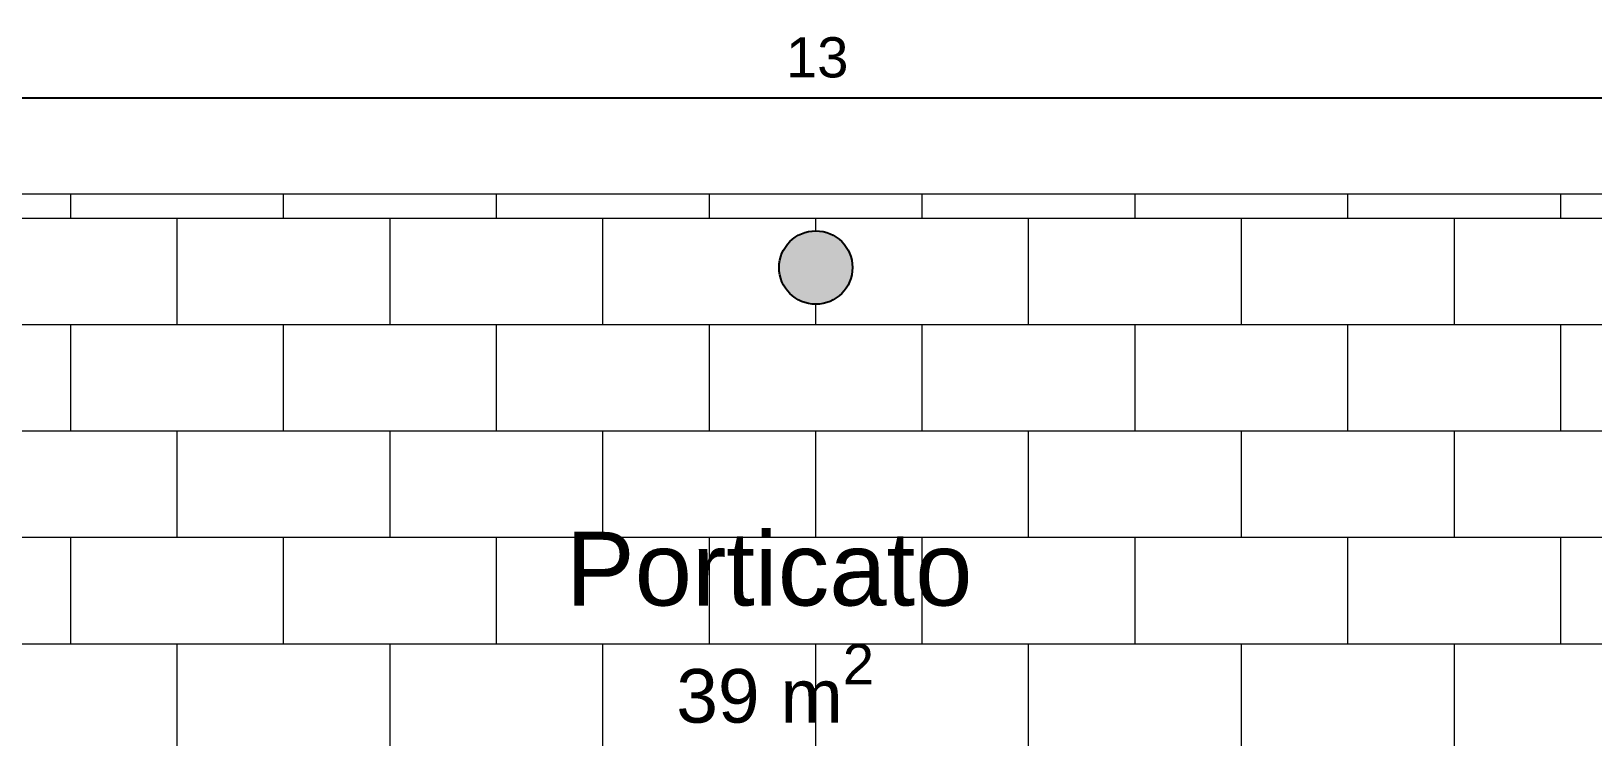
# Model space of a CAD drawing. Header units: millimetres. Extents: x 2491 to 2548.8, y 1338.3 to 1412.1.
# Drawn here: x 2517.858 to 2522.516, y 1403.152 to 1405.257 of the extents above; entities that cross this region are included whole.
import ezdxf

# ---------------------------------------------------------------- set-up
doc = ezdxf.new("R2010")
doc.units = ezdxf.units.MM
doc.header["$PDMODE"] = 35
for name, color, linetype, lineweight in [('MURATURA sezioni - section wall', 7, 'Continuous', 40), ('MURATURE tratteggi - wall hatch', 252, 'Continuous', 18), ('PAVIMENTAZIONE - flooring', 250, 'Continuous', 5), ('PROIEZIONI - projections', 145, 'Continuous', 13)]:
    doc.layers.add(name, color=color, linetype=linetype, lineweight=lineweight)
for name, color, linetype in [('QUOTE - dimension', 251, 'Continuous'), ('TESTO superfici - surface txt', 2, 'Continuous'), ('TXT AMBIENTI', 252, 'Continuous')]:
    doc.layers.add(name, color=color, linetype=linetype)
doc.styles.get("Standard").update_dxf_attribs({"font": 'arial.ttf'})
doc.dimstyles.new('ISO-25', dxfattribs={"dimtxt": 0.12, "dimasz": 0.12, "dimexe": 0.06, "dimexo": 0, "dimgap": 0.06, "dimtad": 1, "dimtxsty": 'Standard', "dimcen": 0.12, "dimadec": 0, "dimazin": 0, "dimtfac": 1, "dimtmove": 0, "dimatfit": 3, "dimfxl": 0, "dimarcsym": 0})

# ---------------------------------------------------------------- blocks, each defined once
blk = doc.blocks.new('*D27')
at = {"layer": 'DefPoints', "color": 0}
for p in [(2513.7024, 1405.0573), (2513.7024, 1404.7722), (2526.7024, 1404.7722)]:
    blk.add_point(p, dxfattribs=at)
at = {"layer": 'QUOTE - dimension', "color": 0, "lineweight": -2}
for p, q in [((2513.7024, 1404.7722), (2513.7024, 1405.1173)), ((2526.7024, 1404.7722), (2526.7024, 1405.1173)), ((2526.5824, 1405.0573), (2513.8224, 1405.0573))]:
    blk.add_line(p, q, dxfattribs=at)
at = {"layer": 'QUOTE - dimension', "color": 0}
for points in [[(2513.8224, 1405.0773), (2513.8224, 1405.0373), (2513.7024, 1405.0573)], [(2526.5824, 1405.0773), (2526.5824, 1405.0373), (2526.7024, 1405.0573)]]:
    blk.add_solid(points, dxfattribs=at)
at = {"layer": 'QUOTE - dimension', "color": 0, "insert": (2520.2024, 1405.1786), "char_height": 0.12, "attachment_point": 5}
blk.add_mtext('13', dxfattribs=at)

msp = doc.modelspace()

# ---------------------------------------------------------------- hatches: boundary and pattern name
at = {"layer": 'MURATURE tratteggi - wall hatch'}
h = msp.add_hatch(color=256, dxfattribs=at)
h.dxf.hatch_style = 1
edge = h.paths.add_edge_path()
edge.add_arc((2513.9224, 1404.5522), 0.1095, 0, 360)
edge = h.paths.add_edge_path()
edge.add_arc((2517.0624, 1404.5522), 0.1095, 0, 360)
edge = h.paths.add_edge_path()
edge.add_arc((2520.1982, 1404.5522), 0.1095, 0, 360)
edge = h.paths.add_edge_path()
edge.add_arc((2523.3424, 1404.5522), 0.1095, 0, 360)
edge = h.paths.add_edge_path()
edge.add_arc((2526.4824, 1404.5522), 0.1095, 0, 360)

# ---------------------------------------------------------------- linework, layer by layer
at = {"layer": 'MURATURA sezioni - section wall', "linetype": 'Continuous', "lineweight": -3}
msp.add_circle((2520.1982, 1404.5522), 0.1095, dxfattribs=at)
at = {"layer": 'PAVIMENTAZIONE - flooring'}
for p, q in [((2517.9757, 1404.6997), (2517.9757, 1404.7722)), ((2518.6107, 1404.6997), (2518.6107, 1404.7722)), ((2519.2457, 1404.6997), (2519.2457, 1404.7722)), ((2519.8807, 1404.6997), (2519.8807, 1404.7722)), ((2520.5157, 1404.6997), (2520.5157, 1404.7722)), ((2521.1507, 1404.6997), (2521.1507, 1404.7722)), ((2521.7857, 1404.6997), (2521.7857, 1404.7722)), ((2522.4207, 1404.6997), (2522.4207, 1404.7722)), ((2513.7024, 1404.6997), (2526.7024, 1404.6997)), ((2518.2932, 1404.3822), (2518.2932, 1404.6997)), ((2518.9282, 1404.3822), (2518.9282, 1404.6997)), ((2519.5632, 1404.3822), (2519.5632, 1404.6997)), ((2520.1982, 1404.6617), (2520.1982, 1404.6997)), ((2520.8332, 1404.3822), (2520.8332, 1404.6997)), ((2521.4682, 1404.3822), (2521.4682, 1404.6997)), ((2522.1032, 1404.3822), (2522.1032, 1404.6997)), ((2520.1982, 1404.3822), (2520.1982, 1404.4427)), ((2517.0232, 1404.3822), (2520.1982, 1404.3822)), ((2517.9757, 1404.0647), (2517.9757, 1404.3822)), ((2518.6107, 1404.0647), (2518.6107, 1404.3822)), ((2519.2457, 1404.0647), (2519.2457, 1404.3822)), ((2519.8807, 1404.0647), (2519.8807, 1404.3822)), ((2520.1982, 1404.3822), (2523.3732, 1404.3822)), ((2520.5157, 1404.0647), (2520.5157, 1404.3822)), ((2521.1507, 1404.0647), (2521.1507, 1404.3822)), ((2521.7857, 1404.0647), (2521.7857, 1404.3822)), ((2522.4207, 1404.0647), (2522.4207, 1404.3822)), ((2513.7024, 1404.0647), (2526.7024, 1404.0647)), ((2518.2932, 1403.7472), (2518.2932, 1404.0647)), ((2518.9282, 1403.7472), (2518.9282, 1404.0647)), ((2519.5632, 1403.7472), (2519.5632, 1404.0647)), ((2520.1982, 1403.7472), (2520.1982, 1404.0647)), ((2520.8332, 1403.7472), (2520.8332, 1404.0647)), ((2521.4682, 1403.7472), (2521.4682, 1404.0647)), ((2522.1032, 1403.7472), (2522.1032, 1404.0647)), ((2517.6095, 1403.7472), (2526.7024, 1403.7472)), ((2517.9757, 1403.4297), (2517.9757, 1403.7472)), ((2518.6107, 1403.4297), (2518.6107, 1403.7472)), ((2519.2457, 1403.4297), (2519.2457, 1403.7472)), ((2519.8807, 1403.4297), (2519.8807, 1403.7472)), ((2520.5157, 1403.4297), (2520.5157, 1403.7472)), ((2521.1507, 1403.4297), (2521.1507, 1403.7472)), ((2521.7857, 1403.4297), (2521.7857, 1403.7472)), ((2522.4207, 1403.4297), (2522.4207, 1403.7472)), ((2517.6095, 1403.4297), (2526.7024, 1403.4297)), ((2518.2932, 1403.1122), (2518.2932, 1403.4297)), ((2518.9282, 1403.1122), (2518.9282, 1403.4297)), ((2519.5632, 1403.1122), (2519.5632, 1403.4297)), ((2520.1982, 1403.1122), (2520.1982, 1403.4297)), ((2520.8332, 1403.1122), (2520.8332, 1403.4297)), ((2521.4682, 1403.1122), (2521.4682, 1403.4297)), ((2522.1032, 1403.1122), (2522.1032, 1403.4297))]:
    msp.add_line(p, q, dxfattribs=at)
at = {"layer": 'PROIEZIONI - projections'}
msp.add_line((2513.7024, 1404.7722), (2526.7024, 1404.7722), dxfattribs=at)

# ---------------------------------------------------------------- texts
at = {"layer": 'TESTO superfici - surface txt', "lineweight": 5}
for s, height, p in [('2', 0.12, (2520.2787, 1403.3089)), ('39 m', 0.16, (2519.782, 1403.1941))]:
    msp.add_text(s, height=height, dxfattribs=at).set_placement(p)
at = {"layer": 'TXT AMBIENTI', "lineweight": 5}
msp.add_text('Porticato', height=0.22, dxfattribs=at).set_placement((2519.4529, 1403.5436))

# ---------------------------------------------------------------- dimensions: what is measured, and where the dimension line sits
at = {"layer": 'QUOTE - dimension'}
dim = msp.add_linear_dim(base=(2513.7024, 1405.0573), p1=(2526.7024, 1404.7722), p2=(2513.7024, 1404.7722), dimstyle='ISO-25', dxfattribs=at)
dim.commit()
dim.dimension.update_dxf_attribs({"geometry": '*D27', "text_midpoint": (2520.2024, 1405.1786)})

doc.saveas('drawing.dxf')
